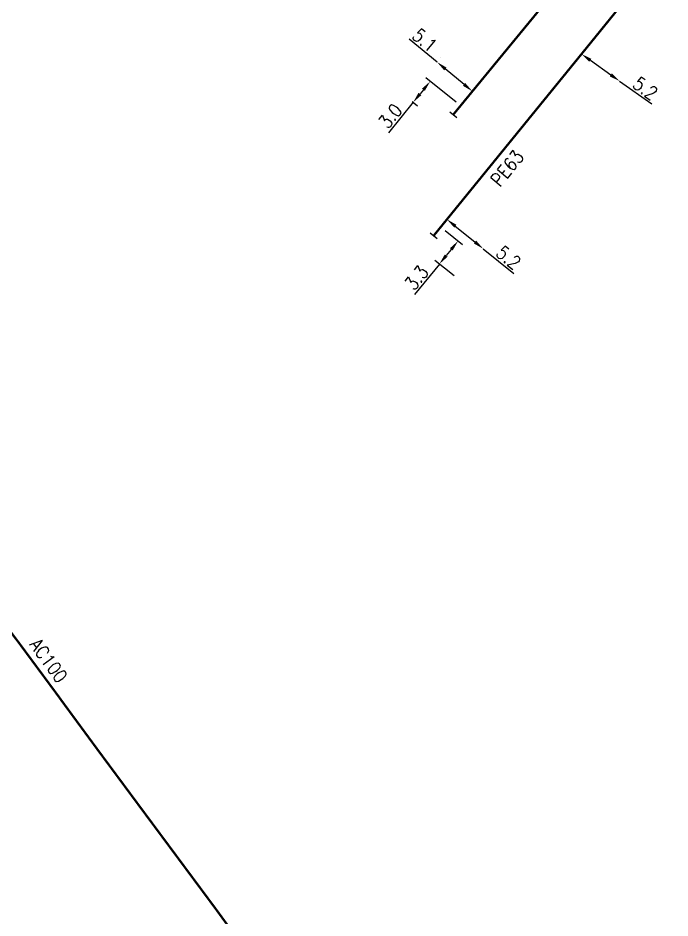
# Model space of a CAD drawing. Header units: millimetres. Extents: x 101000 to 102000, y 121011 to 122007.
# Drawn here: x 101464.2 to 101536.6, y 121121.8 to 121221.8 of the extents above; entities that cross this region are included whole.
import ezdxf
from ezdxf.enums import TextEntityAlignment as Align

# ---------------------------------------------------------------- set-up
doc = ezdxf.new("R2010")
doc.units = ezdxf.units.MM
doc.header["$PDMODE"] = 34
doc.linetypes.add('L_25_AP', pattern=[2000, 1000, 1000])
doc.linetypes.add('L_25_PE', pattern=[2000, 1000, 1000])
doc.layers.get('0').update_dxf_attribs({"linetype": 'CONTINUOUS'})
doc.layers.get('Defpoints').update_dxf_attribs({"linetype": 'CONTINUOUS'})
doc.layers.add('L_150', color=1, linetype='CONTINUOUS')
doc.layers.add('L_340', color=7, linetype='CONTINUOUS')
doc.styles.add('G_ROMANS', font='ROMANS.SHX', dxfattribs={"width": 0.75})
doc.styles.get("Standard").update_dxf_attribs({"font": 'romans.shx', "width": 0.85})
doc.dimstyles.get("Standard").update_dxf_attribs({"dimtxt": 1.5, "dimasz": 1.2, "dimexe": 0.625, "dimexo": 0.625, "dimgap": 0.25, "dimtad": 1, "dimdec": 1, "dimzin": 0, "dimdsep": 46, "dimtxsty": 'Standard', "dimcen": -0.5, "dimadec": 0, "dimazin": 0, "dimtfac": 1, "dimtdec": 1, "dimtmove": 0, "dimatfit": 3, "dimfxl": 0, "dimtolj": 1, "dimtzin": 0, "dimarcsym": 0})

# ---------------------------------------------------------------- blocks, each defined once
blk = doc.blocks.new('*D634')
at = {"layer": 'Defpoints', "color": 0, "linetype": 'Continuous', "transparency": 16777216}
for p in [(101526.81, 121217.77), (101531.04, 121214.76), (101531.04, 121214.76)]:
    blk.add_point(p, dxfattribs=at)
at = {"layer": 'L_150', "color": 0, "linetype": 'Continuous', "lineweight": -2, "transparency": 16777216}
for p, q in [((101527.79, 121217.08), (101530.07, 121215.45)), ((101531.04, 121214.76), (101534.61, 121212.22))]:
    blk.add_line(p, q, dxfattribs=at)
at = {"layer": 'L_150', "color": 0, "linetype": 'Continuous', "transparency": 16777216}
for points in [[(101527.9, 121217.24), (101527.67, 121216.91), (101526.81, 121217.77)], [(101530.18, 121215.62), (101529.95, 121215.29), (101531.04, 121214.76)]]:
    blk.add_solid(points, dxfattribs=at)
at = {"layer": 'L_150', "color": 0, "linetype": 'Continuous', "transparency": 16777216, "insert": (101533.89, 121213.96), "char_height": 1.5, "attachment_point": 5, "rotation": 324.5827}
blk.add_mtext('\\A1;5.2', dxfattribs=at)
blk = doc.blocks.new('*D635')
at = {"layer": 'Defpoints', "color": 0, "linetype": 'Continuous', "transparency": 16777216}
for p in [(101511.86, 121199.4), (101515.9, 121196.13), (101515.9, 121196.13)]:
    blk.add_point(p, dxfattribs=at)
at = {"layer": 'L_150', "color": 0, "linetype": 'Continuous', "lineweight": -2, "transparency": 16777216}
for p, q in [((101512.79, 121198.65), (101514.97, 121196.89)), ((101515.9, 121196.13), (101519.3, 121193.39))]:
    blk.add_line(p, q, dxfattribs=at)
at = {"layer": 'L_150', "color": 0, "linetype": 'Continuous', "transparency": 16777216}
for points in [[(101512.92, 121198.8), (101512.67, 121198.49), (101511.86, 121199.4)], [(101515.1, 121197.04), (101514.84, 121196.73), (101515.9, 121196.13)]]:
    blk.add_solid(points, dxfattribs=at)
at = {"layer": 'L_150', "color": 0, "linetype": 'Continuous', "transparency": 16777216, "insert": (101518.7, 121195.16), "char_height": 1.5, "attachment_point": 5, "rotation": 321.0403}
blk.add_mtext('\\A1;5.2', dxfattribs=at)
blk = doc.blocks.new('L_340_07')
at = {"color": 0, "linetype": 'Continuous', "const_width": 0.25, "flags": 128}
blk.add_lwpolyline([(0, 0), (1.25, 0)], dxfattribs=at)
at = {"color": 0, "linetype": 'Continuous', "flags": 128}
blk.add_lwpolyline([(1.25, -0.5), (1.25, 0.5)], dxfattribs=at)
at = {"color": 0, "linetype": 'Continuous', "style": 'G_ROMANS', "width": 0.75, "flags": 3}
for tag, p in [('DEF_LEG', (0.72, -3.47)), ('DEF_COUP', (0.72, -5.97)), ('DEF_TYPE', (0.72, -8.47))]:
    blk.add_attdef(tag, text='', height=1.2, dxfattribs=at).set_placement(p, align=Align.MIDDLE)
blk = doc.blocks.new('*D636')
at = {"layer": 'Defpoints', "color": 0, "linetype": 'Continuous', "transparency": 16777216}
for p in [(101507.52, 121212.89), (101508.11, 121212.41), (101513.36, 121212.01)]:
    blk.add_point(p, dxfattribs=at)
at = {"layer": 'L_340', "color": 0, "linetype": 'Continuous', "lineweight": -2, "transparency": 16777216}
for p, q in [((101512.87, 121212.41), (101509.52, 121215.13)), ((101509.25, 121213.81), (101508.87, 121213.34)), ((101508.11, 121212.41), (101505.36, 121209.02)), ((101508, 121212.5), (101508.6, 121212.01))]:
    blk.add_line(p, q, dxfattribs=at)
at = {"layer": 'L_340', "color": 0, "linetype": 'Continuous', "transparency": 16777216}
for points in [[(101509.09, 121213.93), (101509.4, 121213.68), (101510.01, 121214.74)], [(101508.71, 121213.47), (101509.03, 121213.21), (101508.11, 121212.41)]]:
    blk.add_solid(points, dxfattribs=at)
at = {"layer": 'L_340', "color": 0, "linetype": 'Continuous', "transparency": 16777216, "insert": (101505.58, 121210.88), "char_height": 1.5, "attachment_point": 5, "rotation": 50.8904}
blk.add_mtext('\\A1;3.0', dxfattribs=at)
blk = doc.blocks.new('*D637')
at = {"layer": 'Defpoints', "color": 0, "linetype": 'Continuous', "transparency": 16777216}
for p in [(101510.76, 121216.88), (101510.76, 121216.88), (101514.69, 121213.63)]:
    blk.add_point(p, dxfattribs=at)
at = {"layer": 'L_150', "color": 0, "linetype": 'Continuous', "lineweight": -2, "transparency": 16777216}
for p, q in [((101510.76, 121216.88), (101507.68, 121219.44)), ((101511.16, 121217.36), (101511.16, 121217.36)), ((101513.76, 121214.39), (101511.68, 121216.12)), ((101515.09, 121214.11), (101515.09, 121214.11))]:
    blk.add_line(p, q, dxfattribs=at)
at = {"layer": 'L_150', "color": 0, "linetype": 'Continuous', "transparency": 16777216}
for points in [[(101511.81, 121216.27), (101511.56, 121215.96), (101510.76, 121216.88)], [(101513.89, 121214.55), (101513.64, 121214.24), (101514.69, 121213.63)]]:
    blk.add_solid(points, dxfattribs=at)
at = {"layer": 'L_150', "color": 0, "linetype": 'Continuous', "transparency": 16777216, "insert": (101509.39, 121219.31), "char_height": 1.5, "attachment_point": 5, "rotation": 320.3367}
blk.add_mtext('\\A1;5.1', dxfattribs=at)
blk = doc.blocks.new('*D710')
at = {"layer": 'Defpoints', "color": 0, "linetype": 'Continuous', "transparency": 16777216}
for p in [(101511.18, 121198.56), (101511.02, 121194.44), (101513.13, 121192.72)]:
    blk.add_point(p, dxfattribs=at)
at = {"layer": 'L_340', "color": 0, "linetype": 'Continuous', "lineweight": -2, "transparency": 16777216}
for p, q in [((101511.66, 121198.17), (101513.59, 121196.61)), ((101512.34, 121196.07), (101511.78, 121195.37)), ((101511.02, 121194.44), (101508.26, 121191.05)), ((101512.65, 121193.12), (101510.53, 121194.83))]:
    blk.add_line(p, q, dxfattribs=at)
at = {"layer": 'L_340', "color": 0, "linetype": 'Continuous', "transparency": 16777216}
for points in [[(101512.19, 121196.19), (101512.5, 121195.94), (101513.1, 121197)], [(101511.62, 121195.5), (101511.93, 121195.24), (101511.02, 121194.44)]]:
    blk.add_solid(points, dxfattribs=at)
at = {"layer": 'L_340', "color": 0, "linetype": 'Continuous', "transparency": 16777216, "insert": (101508.49, 121192.91), "char_height": 1.5, "attachment_point": 5, "rotation": 50.8835}
blk.add_mtext('\\A1;3.3', dxfattribs=at)

msp = doc.modelspace()

# ---------------------------------------------------------------- linework, layer by layer
at = {"layer": 'L_150', "linetype": 'L_25_AP', "const_width": 0.25, "flags": 128}
msp.add_lwpolyline([(101510.93, 121086.61), (101506.35, 121094.03), (101501.03, 121101.91), (101495.13, 121110.49), (101486.18, 121122.78), (101477.81, 121134.06), (101473.01, 121140.54), (101469.08, 121145.89), (101468.67, 121146.46), (101464.3, 121152.37), (101460.66, 121157.19), (101457.02, 121161.99), (101453.41, 121166.82), (101450.36, 121170.9), (101444.78, 121179.33), (101441.5, 121184.93), (101436.09, 121195.21), (101430.47, 121206.11), (101419.09, 121228.36), (101411.17, 121243.68), (101406.14, 121253.29), (101404.41, 121256.56), (101397.86, 121268.88), (101394.58, 121276.71), (101391.66, 121284.92), (101389.63, 121291.21), (101387.12, 121299.95), (101385.87, 121304.84), (101384.92, 121308.8), (101383.71, 121314.14), (101383.49, 121315.13), (101383.31, 121315.95), (101381, 121326.38), (101376.1, 121349.34), (101373.56, 121361.2), (101371.34, 121376.18), (101370.79, 121379.93), (101368.3, 121400.31), (101367.13, 121412.68), (101366.43, 121424.66), (101366.39, 121425.36)], dxfattribs=at)
at = {"layer": 'L_150', "linetype": 'L_25_PE', "const_width": 0.25, "flags": 128}
for points in [[(101558.91, 121272.66), (101555.99, 121264.9), (101552.08, 121259.62), (101547.74, 121254.61), (101544.99, 121251.78), (101544.41, 121251.27), (101543.54, 121250.75), (101542.8, 121250.43), (101542.62, 121250.39), (101540.71, 121248.27), (101536.99, 121244.13, -0.086278), (101537.14, 121242.99, -0.137047), (101536.67, 121240.52), (101533.29, 121236.36), (101525.08, 121226.26), (101514.69, 121213.63), (101513.36, 121212.01)], [(101643.25, 121127.91), (101642.28, 121133.95), (101639.42, 121148.03), (101636.75, 121162.21), (101634.48, 121169.38), (101633.15, 121181.2), (101633.1, 121181.58), (101631.4, 121188.53), (101627.31, 121210.34), (101624.69, 121224.37, 0.14502), (101619.75, 121231.46), (101615.24, 121234.26), (101606.06, 121237.58), (101597.89, 121240.56), (101586.88, 121244.7), (101573.35, 121249.5), (101567.74, 121252.03), (101566.04, 121252.51, 0.100379), (101557.81, 121252.85), (101555.88, 121251.96), (101554.1, 121250.84), (101552.73, 121249.58), (101551.57, 121248.22), (101547.25, 121242.92), (101541.27, 121235.6), (101535.61, 121228.61), (101526.81, 121217.77), (101511.86, 121199.4), (101511.18, 121198.56)]]:
    msp.add_lwpolyline(points, format="xyb", dxfattribs=at)

# ---------------------------------------------------------------- block references
at = {"layer": 'L_340'}
for p, rotation in [((101513.36, 121212.01), 230.545518675523), ((101511.18, 121198.56), 230.8607767701124)]:
    msp.add_blockref('L_340_07', p, dxfattribs=dict(at, rotation=rotation))

# ---------------------------------------------------------------- texts
at = {"layer": 'L_150', "linetype": 'Continuous', "width": 0.85}
for s, rotation, p in [('PE63', 50.7733, (101518.56, 121205.09)), ('AC100', 306.2977, (101467.61, 121150.38))]:
    msp.add_text(s, height=1.5, rotation=rotation, dxfattribs=at).set_placement(p, align=Align.MIDDLE)

# ---------------------------------------------------------------- dimensions: what is measured, and where the dimension line sits
at = {"layer": 'L_150', "linetype": 'Continuous'}
for base, p1, p2, angle, picture, middle in [((101510.76, 121216.88), (101514.69, 121213.63), (101510.76, 121216.88), 320.3367, '*D637', (101508.76, 121218.54)), ((101531.04, 121214.76), (101526.81, 121217.77), (101531.04, 121214.76), 144.5827, '*D634', (101533.32, 121213.14)), ((101515.9, 121196.13), (101511.86, 121199.4), (101515.9, 121196.13), 141.0403, '*D635', (101518.07, 121194.38))]:
    dim = msp.add_linear_dim(base=base, p1=p1, p2=p2, angle=angle, dimstyle='Standard', dxfattribs=at)
    dim.commit()
    dim.dimension.update_dxf_attribs({"geometry": picture, "text_midpoint": middle, "dimtype": 160})
at = {"layer": 'L_340', "linetype": 'Continuous'}
for base, p1, p2, angle, picture, middle in [((101508.11, 121212.41), (101513.36, 121212.01), (101507.52, 121212.89), 50.8904, '*D636', (101506.36, 121210.25)), ((101511.02, 121194.44), (101511.18, 121198.56), (101513.13, 121192.72), 50.8835, '*D710', (101509.26, 121192.28))]:
    dim = msp.add_linear_dim(base=base, p1=p1, p2=p2, angle=angle, dimstyle='Standard', dxfattribs=at)
    dim.commit()
    dim.dimension.update_dxf_attribs({"geometry": picture, "text_midpoint": middle, "dimtype": 160})

doc.saveas('drawing.dxf')
